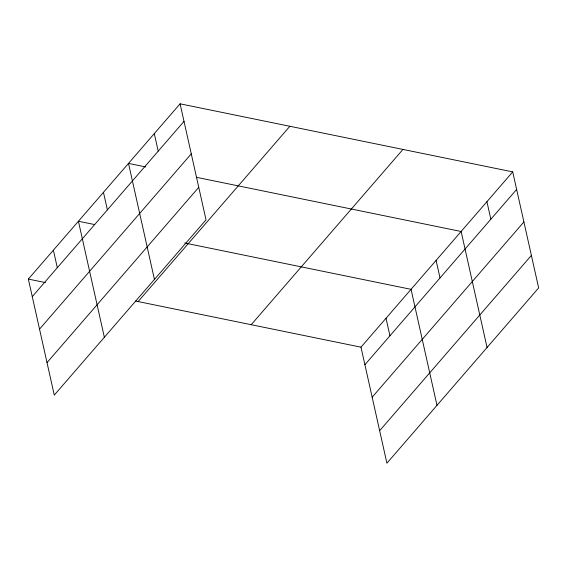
<?xml version="1.0" encoding="UTF-8"?>
<svg xmlns="http://www.w3.org/2000/svg" width="567" height="567" viewBox="0 0 567 567"><rect width="100%" height="100%" fill="white"/><g stroke="black" fill="none" stroke-linecap="round" stroke-linejoin="round"><path stroke-width="0.85" d="M180.086 103.811L206.019 219.826L54.283 395.107L28.35 279.092L180.086 103.811L512.717 171.893L538.65 287.908L386.914 463.189L360.981 347.174L512.717 171.893M32.269 296.633L184.006 121.352M39.534 329.129L191.27 153.848M47.018 362.611L198.755 187.33M138.121 301.559L289.85 126.278M251.216 324.707L402.946 149.426M364.907 364.716L516.636 189.435M372.165 397.212L523.901 221.931M379.649 430.693L531.385 255.412M145.648 166.918L128.496 163.402L154.43 279.418M196.246 177.273L461.127 231.492L487.06 347.507M94.717 224.582L78.423 221.25L104.356 337.266M184.764 243.016L411.054 289.333L436.987 405.348M28.35 279.092L45.502 282.6M135.548 301.034L360.981 347.174M486.925 201.689L490.845 219.238M436.094 260.409L440.013 277.958M386.021 318.25L389.94 335.799M154.288 133.606L158.214 151.148M103.456 192.326L107.383 209.868M53.383 250.167L57.31 267.716"/></g></svg>
